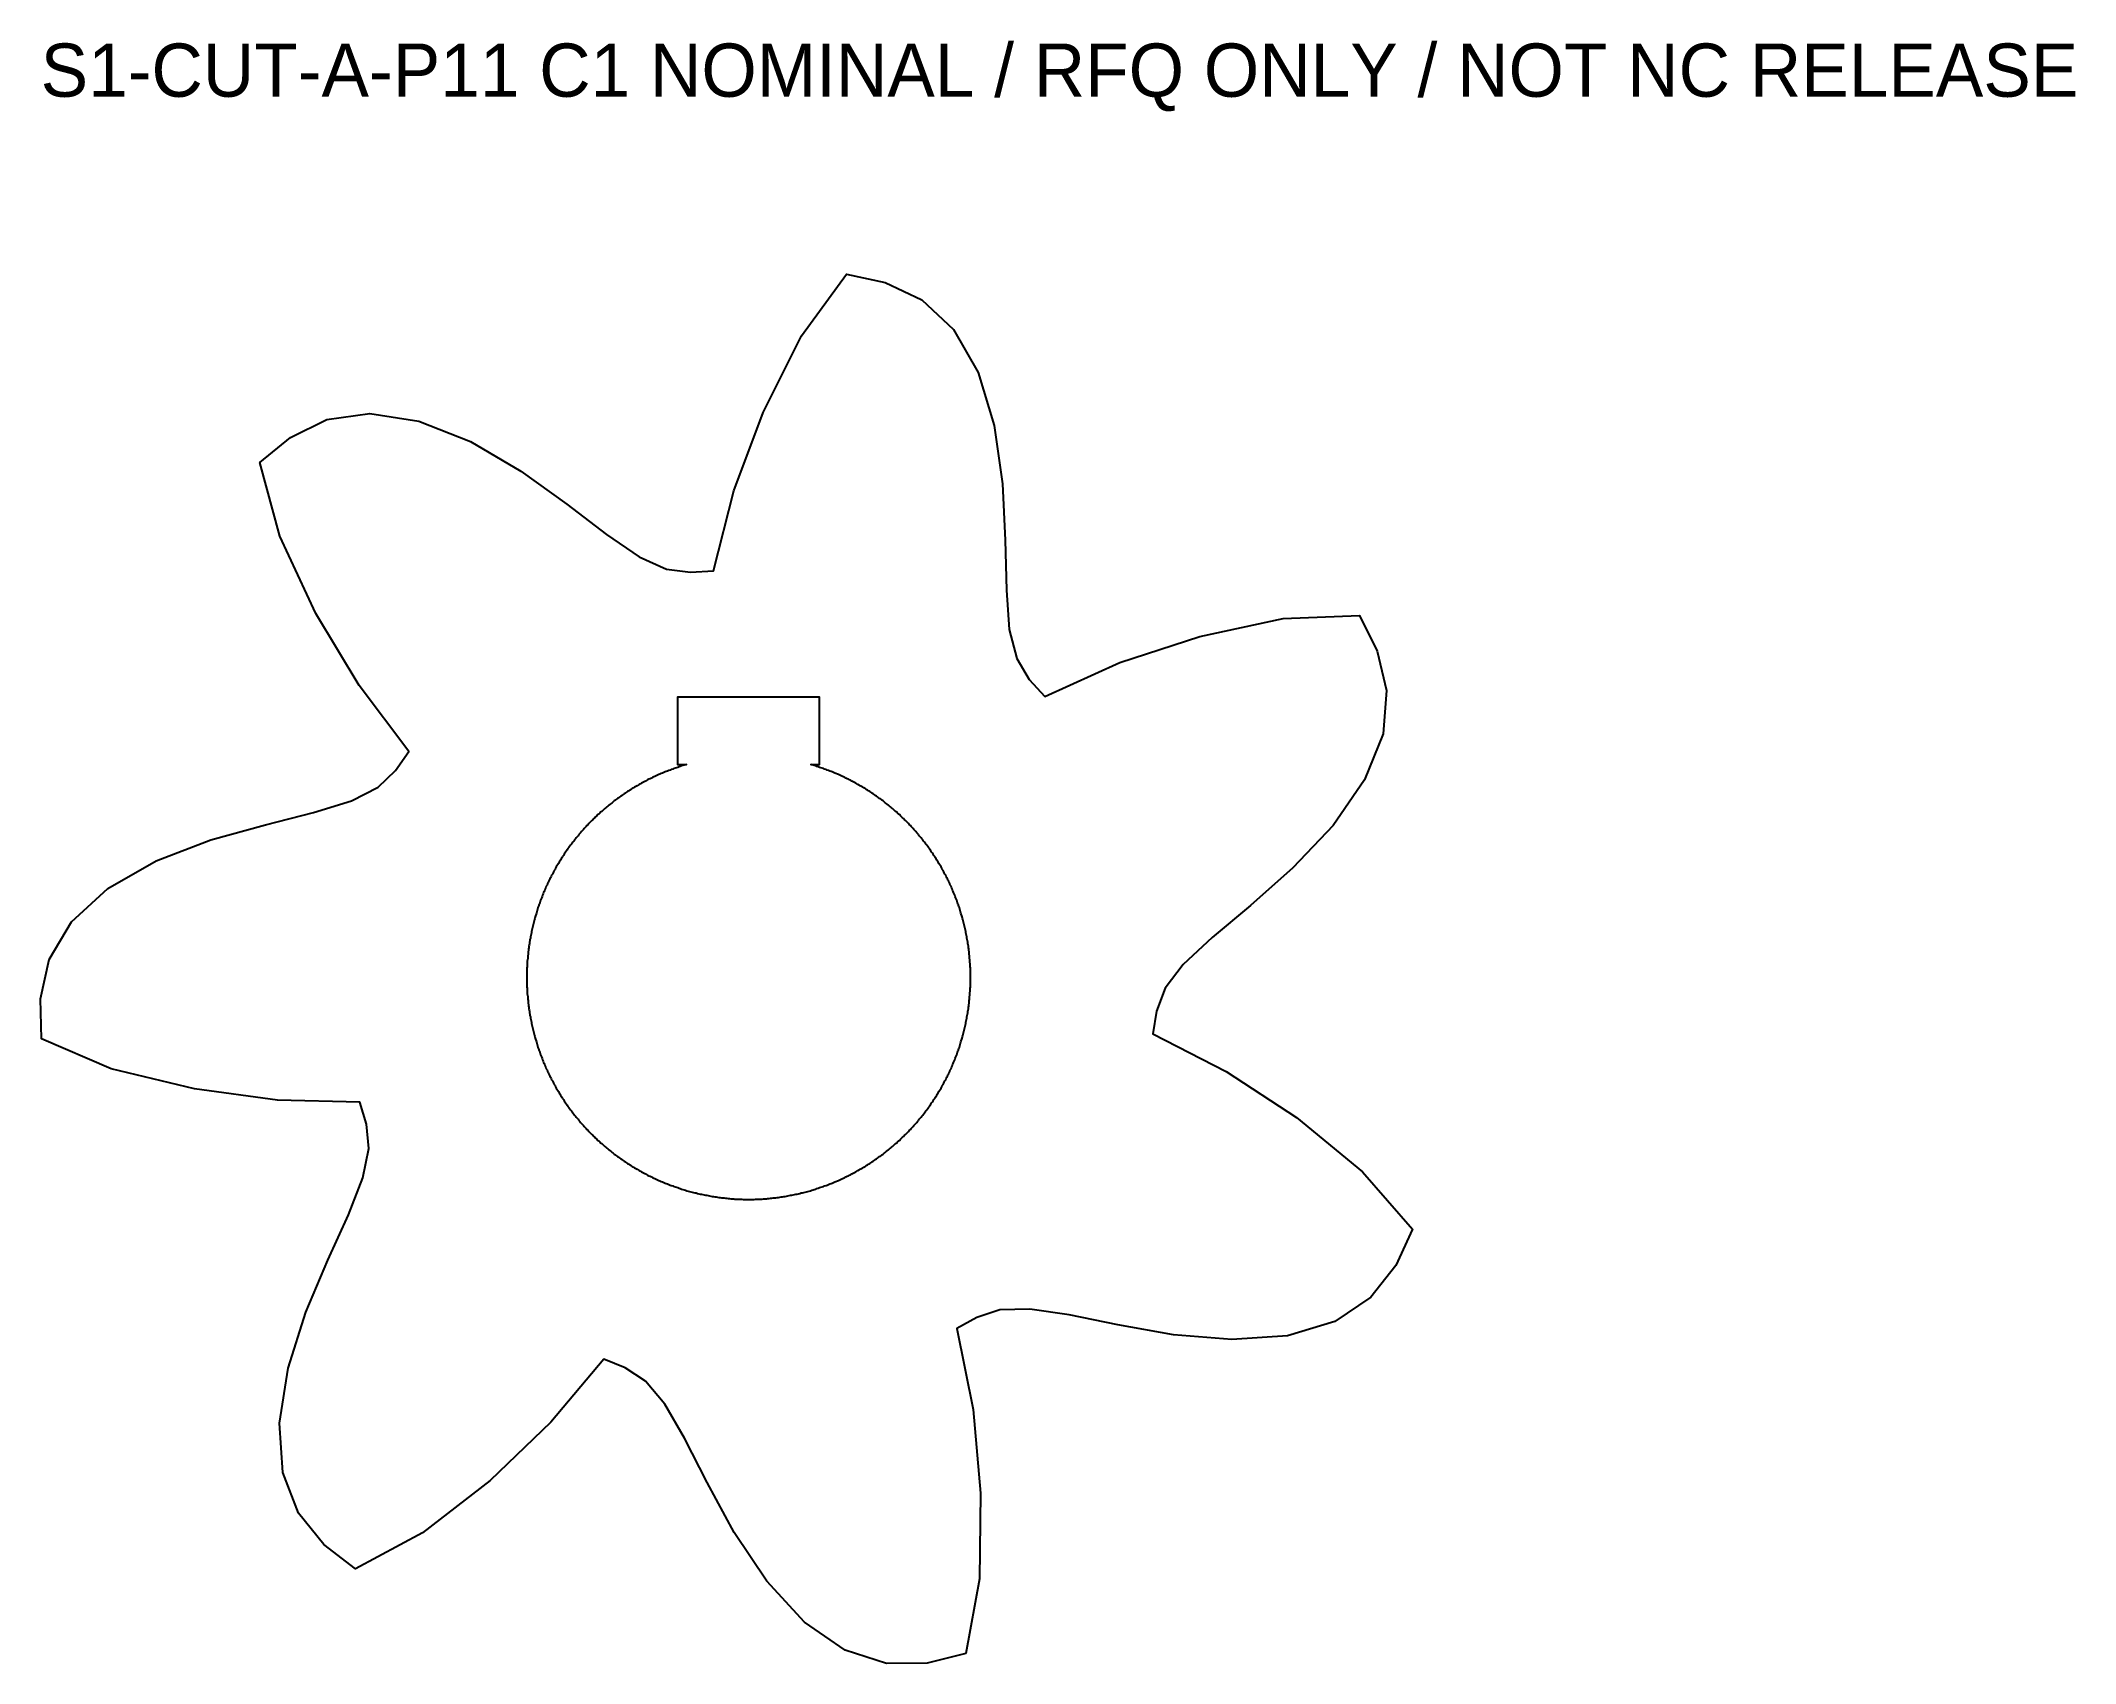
# Model space of a CAD drawing. Header units: millimetres. Extents: x -40 to 75, y -39 to 53.
import ezdxf

# ---------------------------------------------------------------- set-up
doc = ezdxf.new("R2010")
doc.units = ezdxf.units.MM
doc.layers.add('CUT', color=7, linetype='Continuous')
doc.layers.add('INFO', color=7, linetype='Continuous')

msp = doc.modelspace()

# ---------------------------------------------------------------- linework, layer by layer
at = {"layer": 'CUT'}
for points in [[(25.41, 19.21), (30.12, 20.22), (34.41, 20.4), (35.41, 18.39), (35.94, 16.17), (35.74, 13.73), (34.7, 11.14), (32.93, 8.57), (30.66, 6.17), (28.27, 4.05), (26.12, 2.26), (24.48, 0.74), (23.46, -0.61), (22.98, -1.89), (22.78, -3.17), (26.91, -5.29), (30.86, -7.89), (34.59, -10.94), (37.4, -14.18), (36.46, -16.22), (35.05, -18.01), (33.02, -19.38), (30.35, -20.18), (27.23, -20.4), (23.94, -20.13), (20.79, -19.57), (18.05, -19.01), (15.84, -18.68), (14.15, -18.72), (12.85, -19.15), (11.73, -19.78), (12.64, -24.34), (13.07, -29.05), (13.01, -33.87), (12.23, -38.08), (10.05, -38.62), (7.77, -38.64), (5.43, -37.9), (3.14, -36.31), (1.03, -34.01), (-0.81, -31.27), (-2.34, -28.46), (-3.61, -25.96), (-4.73, -24.03), (-5.81, -22.74), (-6.96, -21.99), (-8.16, -21.51), (-11.15, -25.06), (-14.56, -28.33), (-18.37, -31.29), (-22.15, -33.31), (-23.93, -31.94), (-25.36, -30.17), (-26.24, -27.88), (-26.43, -25.1), (-25.95, -22.01), (-24.95, -18.86), (-23.71, -15.92), (-22.55, -13.37), (-21.73, -11.29), (-21.4, -9.63), (-21.53, -8.27), (-21.9, -7.03), (-26.54, -6.91), (-31.23, -6.28), (-35.91, -5.15), (-39.85, -3.45), (-39.89, -1.21), (-39.4, 1.02), (-38.15, 3.14), (-36.1, 5.02), (-33.38, 6.57), (-30.3, 7.75), (-27.23, 8.61), (-24.51, 9.3), (-22.37, 9.95), (-20.88, 10.73), (-19.89, 11.67), (-19.15, 12.74), (-21.95, 16.45), (-24.38, 20.5), (-26.42, 24.87), (-27.54, 29.01), (-25.81, 30.43), (-23.77, 31.44), (-21.34, 31.78), (-18.59, 31.35), (-15.68, 30.2), (-12.84, 28.52), (-10.24, 26.66), (-8.01, 24.96), (-6.17, 23.7), (-4.63, 23.01), (-3.27, 22.83), (-1.98, 22.91), (-0.83, 27.41), (0.82, 31.84), (2.97, 36.16), (5.51, 39.62), (7.7, 39.15), (9.76, 38.18), (11.55, 36.5), (12.93, 34.08), (13.83, 31.09), (14.3, 27.82), (14.46, 24.63), (14.52, 21.83), (14.68, 19.6), (15.1, 17.97), (15.81, 16.79), (16.68, 15.84), (20.92, 17.74)], [(12.5, 0.15), (12.5, 0.23), (12.5, 0.31), (12.49, 0.38), (12.49, 0.46), (12.49, 0.54), (12.48, 0.61), (12.48, 0.69), (12.48, 0.77), (12.47, 0.84), (12.47, 0.92), (12.46, 1), (12.45, 1.07), (12.45, 1.15), (12.44, 1.23), (12.43, 1.3), (12.42, 1.38), (12.42, 1.45), (12.41, 1.53), (12.4, 1.61), (12.39, 1.68), (12.38, 1.76), (12.36, 1.83), (12.35, 1.91), (12.34, 1.99), (12.33, 2.06), (12.32, 2.14), (12.3, 2.21), (12.29, 2.29), (12.27, 2.36), (12.26, 2.44), (12.24, 2.51), (12.23, 2.59), (12.21, 2.66), (12.2, 2.74), (12.18, 2.81), (12.16, 2.89), (12.14, 2.96), (12.13, 3.04), (12.11, 3.11), (12.09, 3.19), (12.07, 3.26), (12.05, 3.33), (12.03, 3.41), (12.01, 3.48), (11.98, 3.56), (11.96, 3.63), (11.94, 3.7), (11.92, 3.78), (11.89, 3.85), (11.87, 3.92), (11.84, 3.99), (11.82, 4.07), (11.79, 4.14), (11.77, 4.21), (11.74, 4.28), (11.72, 4.36), (11.69, 4.43), (11.66, 4.5), (11.63, 4.57), (11.61, 4.64), (11.58, 4.71), (11.55, 4.78), (11.52, 4.85), (11.49, 4.92), (11.46, 5), (11.43, 5.07), (11.4, 5.14), (11.36, 5.21), (11.33, 5.28), (11.3, 5.34), (11.27, 5.41), (11.23, 5.48), (11.2, 5.55), (11.17, 5.62), (11.13, 5.69), (11.1, 5.76), (11.06, 5.82), (11.02, 5.89), (10.99, 5.96), (10.95, 6.03), (10.91, 6.09), (10.88, 6.16), (10.84, 6.23), (10.8, 6.29), (10.76, 6.36), (10.72, 6.43), (10.68, 6.49), (10.64, 6.56), (10.6, 6.62), (10.56, 6.69), (10.52, 6.75), (10.48, 6.82), (10.44, 6.88), (10.39, 6.94), (10.35, 7.01), (10.31, 7.07), (10.26, 7.13), (10.22, 7.2), (10.18, 7.26), (10.13, 7.32), (10.09, 7.38), (10.04, 7.45), (9.99, 7.51), (9.95, 7.57), (9.9, 7.63), (9.85, 7.69), (9.81, 7.75), (9.76, 7.81), (9.71, 7.87), (9.66, 7.93), (9.61, 7.99), (9.56, 8.05), (9.52, 8.11), (9.47, 8.16), (9.41, 8.22), (9.36, 8.28), (9.31, 8.34), (9.26, 8.39), (9.21, 8.45), (9.16, 8.51), (9.11, 8.56), (9.05, 8.62), (9, 8.67), (8.95, 8.73), (8.89, 8.78), (8.84, 8.84), (8.78, 8.89), (8.73, 8.95), (8.67, 9), (8.62, 9.05), (8.56, 9.11), (8.51, 9.16), (8.45, 9.21), (8.39, 9.26), (8.34, 9.31), (8.28, 9.36), (8.22, 9.41), (8.16, 9.47), (8.11, 9.52), (8.05, 9.56), (7.99, 9.61), (7.93, 9.66), (7.87, 9.71), (7.81, 9.76), (7.75, 9.81), (7.69, 9.85), (7.63, 9.9), (7.57, 9.95), (7.51, 9.99), (7.45, 10.04), (7.38, 10.09), (7.32, 10.13), (7.26, 10.18), (7.2, 10.22), (7.13, 10.26), (7.07, 10.31), (7.01, 10.35), (6.94, 10.39), (6.88, 10.44), (6.82, 10.48), (6.75, 10.52), (6.69, 10.56), (6.62, 10.6), (6.56, 10.64), (6.49, 10.68), (6.43, 10.72), (6.36, 10.76), (6.29, 10.8), (6.23, 10.84), (6.16, 10.88), (6.09, 10.91), (6.03, 10.95), (5.96, 10.99), (5.89, 11.02), (5.82, 11.06), (5.76, 11.1), (5.69, 11.13), (5.62, 11.17), (5.55, 11.2), (5.48, 11.23), (5.41, 11.27), (5.34, 11.3), (5.28, 11.33), (5.21, 11.36), (5.14, 11.4), (5.07, 11.43), (5, 11.46), (4.92, 11.49), (4.85, 11.52), (4.78, 11.55), (4.71, 11.58), (4.64, 11.61), (4.57, 11.63), (4.5, 11.66), (4.43, 11.69), (4.36, 11.72), (4.28, 11.74), (4.21, 11.77), (4.14, 11.79), (4.07, 11.82), (3.99, 11.84), (3.92, 11.87), (3.85, 11.89), (3.78, 11.92), (3.7, 11.94), (3.63, 11.96), (3.56, 11.98), (3.5, 12), (4, 12), (4, 15.8), (-4, 15.8), (-4, 12), (-3.5, 12), (-3.56, 11.98), (-3.63, 11.96), (-3.7, 11.94), (-3.78, 11.92), (-3.85, 11.89), (-3.92, 11.87), (-3.99, 11.84), (-4.07, 11.82), (-4.14, 11.79), (-4.21, 11.77), (-4.28, 11.74), (-4.36, 11.72), (-4.43, 11.69), (-4.5, 11.66), (-4.57, 11.63), (-4.64, 11.61), (-4.71, 11.58), (-4.78, 11.55), (-4.85, 11.52), (-4.92, 11.49), (-5, 11.46), (-5.07, 11.43), (-5.14, 11.4), (-5.21, 11.36), (-5.28, 11.33), (-5.34, 11.3), (-5.41, 11.27), (-5.48, 11.23), (-5.55, 11.2), (-5.62, 11.17), (-5.69, 11.13), (-5.76, 11.1), (-5.82, 11.06), (-5.89, 11.02), (-5.96, 10.99), (-6.03, 10.95), (-6.09, 10.91), (-6.16, 10.88), (-6.23, 10.84), (-6.29, 10.8), (-6.36, 10.76), (-6.43, 10.72), (-6.49, 10.68), (-6.56, 10.64), (-6.62, 10.6), (-6.69, 10.56), (-6.75, 10.52), (-6.82, 10.48), (-6.88, 10.44), (-6.94, 10.39), (-7.01, 10.35), (-7.07, 10.31), (-7.13, 10.26), (-7.2, 10.22), (-7.26, 10.18), (-7.32, 10.13), (-7.38, 10.09), (-7.45, 10.04), (-7.51, 9.99), (-7.57, 9.95), (-7.63, 9.9), (-7.69, 9.85), (-7.75, 9.81), (-7.81, 9.76), (-7.87, 9.71), (-7.93, 9.66), (-7.99, 9.61), (-8.05, 9.56), (-8.11, 9.52), (-8.16, 9.47), (-8.22, 9.41), (-8.28, 9.36), (-8.34, 9.31), (-8.39, 9.26), (-8.45, 9.21), (-8.51, 9.16), (-8.56, 9.11), (-8.62, 9.05), (-8.67, 9), (-8.73, 8.95), (-8.78, 8.89), (-8.84, 8.84), (-8.89, 8.78), (-8.95, 8.73), (-9, 8.67), (-9.05, 8.62), (-9.11, 8.56), (-9.16, 8.51), (-9.21, 8.45), (-9.26, 8.39), (-9.31, 8.34), (-9.36, 8.28), (-9.41, 8.22), (-9.47, 8.16), (-9.52, 8.11), (-9.56, 8.05), (-9.61, 7.99), (-9.66, 7.93), (-9.71, 7.87), (-9.76, 7.81), (-9.81, 7.75), (-9.85, 7.69), (-9.9, 7.63), (-9.95, 7.57), (-9.99, 7.51), (-10.04, 7.45), (-10.09, 7.38), (-10.13, 7.32), (-10.18, 7.26), (-10.22, 7.2), (-10.26, 7.13), (-10.31, 7.07), (-10.35, 7.01), (-10.39, 6.94), (-10.44, 6.88), (-10.48, 6.82), (-10.52, 6.75), (-10.56, 6.69), (-10.6, 6.62), (-10.64, 6.56), (-10.68, 6.49), (-10.72, 6.43), (-10.76, 6.36), (-10.8, 6.29), (-10.84, 6.23), (-10.88, 6.16), (-10.91, 6.09), (-10.95, 6.03), (-10.99, 5.96), (-11.02, 5.89), (-11.06, 5.82), (-11.1, 5.76), (-11.13, 5.69), (-11.17, 5.62), (-11.2, 5.55), (-11.23, 5.48), (-11.27, 5.41), (-11.3, 5.34), (-11.33, 5.28), (-11.36, 5.21), (-11.4, 5.14), (-11.43, 5.07), (-11.46, 5), (-11.49, 4.92), (-11.52, 4.85), (-11.55, 4.78), (-11.58, 4.71), (-11.61, 4.64), (-11.63, 4.57), (-11.66, 4.5), (-11.69, 4.43), (-11.72, 4.36), (-11.74, 4.28), (-11.77, 4.21), (-11.79, 4.14), (-11.82, 4.07), (-11.84, 3.99), (-11.87, 3.92), (-11.89, 3.85), (-11.92, 3.78), (-11.94, 3.7), (-11.96, 3.63), (-11.98, 3.56), (-12.01, 3.48), (-12.03, 3.41), (-12.05, 3.33), (-12.07, 3.26), (-12.09, 3.19), (-12.11, 3.11), (-12.13, 3.04), (-12.14, 2.96), (-12.16, 2.89), (-12.18, 2.81), (-12.2, 2.74), (-12.21, 2.66), (-12.23, 2.59), (-12.24, 2.51), (-12.26, 2.44), (-12.27, 2.36), (-12.29, 2.29), (-12.3, 2.21), (-12.32, 2.14), (-12.33, 2.06), (-12.34, 1.99), (-12.35, 1.91), (-12.36, 1.83), (-12.38, 1.76), (-12.39, 1.68), (-12.4, 1.61), (-12.41, 1.53), (-12.42, 1.45), (-12.42, 1.38), (-12.43, 1.3), (-12.44, 1.23), (-12.45, 1.15), (-12.45, 1.07), (-12.46, 1), (-12.47, 0.92), (-12.47, 0.84), (-12.48, 0.77), (-12.48, 0.69), (-12.48, 0.61), (-12.49, 0.54), (-12.49, 0.46), (-12.49, 0.38), (-12.5, 0.31), (-12.5, 0.23), (-12.5, 0.15), (-12.5, 0.08), (-12.5, 0), (-12.5, -0.08), (-12.5, -0.15), (-12.5, -0.23), (-12.5, -0.31), (-12.49, -0.38), (-12.49, -0.46), (-12.49, -0.54), (-12.48, -0.61), (-12.48, -0.69), (-12.48, -0.77), (-12.47, -0.84), (-12.47, -0.92), (-12.46, -1), (-12.45, -1.07), (-12.45, -1.15), (-12.44, -1.23), (-12.43, -1.3), (-12.42, -1.38), (-12.42, -1.45), (-12.41, -1.53), (-12.4, -1.61), (-12.39, -1.68), (-12.38, -1.76), (-12.36, -1.83), (-12.35, -1.91), (-12.34, -1.99), (-12.33, -2.06), (-12.32, -2.14), (-12.3, -2.21), (-12.29, -2.29), (-12.27, -2.36), (-12.26, -2.44), (-12.24, -2.51), (-12.23, -2.59), (-12.21, -2.66), (-12.2, -2.74), (-12.18, -2.81), (-12.16, -2.89), (-12.14, -2.96), (-12.13, -3.04), (-12.11, -3.11), (-12.09, -3.19), (-12.07, -3.26), (-12.05, -3.33), (-12.03, -3.41), (-12.01, -3.48), (-11.98, -3.56), (-11.96, -3.63), (-11.94, -3.7), (-11.92, -3.78), (-11.89, -3.85), (-11.87, -3.92), (-11.84, -3.99), (-11.82, -4.07), (-11.79, -4.14), (-11.77, -4.21), (-11.74, -4.28), (-11.72, -4.36), (-11.69, -4.43), (-11.66, -4.5), (-11.63, -4.57), (-11.61, -4.64), (-11.58, -4.71), (-11.55, -4.78), (-11.52, -4.85), (-11.49, -4.92), (-11.46, -5), (-11.43, -5.07), (-11.4, -5.14), (-11.36, -5.21), (-11.33, -5.28), (-11.3, -5.34), (-11.27, -5.41), (-11.23, -5.48), (-11.2, -5.55), (-11.17, -5.62), (-11.13, -5.69), (-11.1, -5.76), (-11.06, -5.82), (-11.02, -5.89), (-10.99, -5.96), (-10.95, -6.03), (-10.91, -6.09), (-10.88, -6.16), (-10.84, -6.23), (-10.8, -6.29), (-10.76, -6.36), (-10.72, -6.43), (-10.68, -6.49), (-10.64, -6.56), (-10.6, -6.62), (-10.56, -6.69), (-10.52, -6.75), (-10.48, -6.82), (-10.44, -6.88), (-10.39, -6.94), (-10.35, -7.01), (-10.31, -7.07), (-10.26, -7.13), (-10.22, -7.2), (-10.18, -7.26), (-10.13, -7.32), (-10.09, -7.38), (-10.04, -7.45), (-9.99, -7.51), (-9.95, -7.57), (-9.9, -7.63), (-9.85, -7.69), (-9.81, -7.75), (-9.76, -7.81), (-9.71, -7.87), (-9.66, -7.93), (-9.61, -7.99), (-9.56, -8.05), (-9.52, -8.11), (-9.47, -8.16), (-9.41, -8.22), (-9.36, -8.28), (-9.31, -8.34), (-9.26, -8.39), (-9.21, -8.45), (-9.16, -8.51), (-9.11, -8.56), (-9.05, -8.62), (-9, -8.67), (-8.95, -8.73), (-8.89, -8.78), (-8.84, -8.84), (-8.78, -8.89), (-8.73, -8.95), (-8.67, -9), (-8.62, -9.05), (-8.56, -9.11), (-8.51, -9.16), (-8.45, -9.21), (-8.39, -9.26), (-8.34, -9.31), (-8.28, -9.36), (-8.22, -9.41), (-8.16, -9.47), (-8.11, -9.52), (-8.05, -9.56), (-7.99, -9.61), (-7.93, -9.66), (-7.87, -9.71), (-7.81, -9.76), (-7.75, -9.81), (-7.69, -9.85), (-7.63, -9.9), (-7.57, -9.95), (-7.51, -9.99), (-7.45, -10.04), (-7.38, -10.09), (-7.32, -10.13), (-7.26, -10.18), (-7.2, -10.22), (-7.13, -10.26), (-7.07, -10.31), (-7.01, -10.35), (-6.94, -10.39), (-6.88, -10.44), (-6.82, -10.48), (-6.75, -10.52), (-6.69, -10.56), (-6.62, -10.6), (-6.56, -10.64), (-6.49, -10.68), (-6.43, -10.72), (-6.36, -10.76), (-6.29, -10.8), (-6.23, -10.84), (-6.16, -10.88), (-6.09, -10.91), (-6.03, -10.95), (-5.96, -10.99), (-5.89, -11.02), (-5.82, -11.06), (-5.76, -11.1), (-5.69, -11.13), (-5.62, -11.17), (-5.55, -11.2), (-5.48, -11.23), (-5.41, -11.27), (-5.34, -11.3), (-5.28, -11.33), (-5.21, -11.36), (-5.14, -11.4), (-5.07, -11.43), (-5, -11.46), (-4.92, -11.49), (-4.85, -11.52), (-4.78, -11.55), (-4.71, -11.58), (-4.64, -11.61), (-4.57, -11.63), (-4.5, -11.66), (-4.43, -11.69), (-4.36, -11.72), (-4.28, -11.74), (-4.21, -11.77), (-4.14, -11.79), (-4.07, -11.82), (-3.99, -11.84), (-3.92, -11.87), (-3.85, -11.89), (-3.78, -11.92), (-3.7, -11.94), (-3.63, -11.96), (-3.56, -11.98), (-3.48, -12.01), (-3.41, -12.03), (-3.33, -12.05), (-3.26, -12.07), (-3.19, -12.09), (-3.11, -12.11), (-3.04, -12.13), (-2.96, -12.14), (-2.89, -12.16), (-2.81, -12.18), (-2.74, -12.2), (-2.66, -12.21), (-2.59, -12.23), (-2.51, -12.24), (-2.44, -12.26), (-2.36, -12.27), (-2.29, -12.29), (-2.21, -12.3), (-2.14, -12.32), (-2.06, -12.33), (-1.99, -12.34), (-1.91, -12.35), (-1.83, -12.36), (-1.76, -12.38), (-1.68, -12.39), (-1.61, -12.4), (-1.53, -12.41), (-1.45, -12.42), (-1.38, -12.42), (-1.3, -12.43), (-1.23, -12.44), (-1.15, -12.45), (-1.07, -12.45), (-1, -12.46), (-0.92, -12.47), (-0.84, -12.47), (-0.77, -12.48), (-0.69, -12.48), (-0.61, -12.48), (-0.54, -12.49), (-0.46, -12.49), (-0.38, -12.49), (-0.31, -12.5), (-0.23, -12.5), (-0.15, -12.5), (-0.08, -12.5), (0, -12.5), (0.08, -12.5), (0.15, -12.5), (0.23, -12.5), (0.31, -12.5), (0.38, -12.49), (0.46, -12.49), (0.54, -12.49), (0.61, -12.48), (0.69, -12.48), (0.77, -12.48), (0.84, -12.47), (0.92, -12.47), (1, -12.46), (1.07, -12.45), (1.15, -12.45), (1.23, -12.44), (1.3, -12.43), (1.38, -12.42), (1.45, -12.42), (1.53, -12.41), (1.61, -12.4), (1.68, -12.39), (1.76, -12.38), (1.83, -12.36), (1.91, -12.35), (1.99, -12.34), (2.06, -12.33), (2.14, -12.32), (2.21, -12.3), (2.29, -12.29), (2.36, -12.27), (2.44, -12.26), (2.51, -12.24), (2.59, -12.23), (2.66, -12.21), (2.74, -12.2), (2.81, -12.18), (2.89, -12.16), (2.96, -12.14), (3.04, -12.13), (3.11, -12.11), (3.19, -12.09), (3.26, -12.07), (3.33, -12.05), (3.41, -12.03), (3.48, -12.01), (3.56, -11.98), (3.63, -11.96), (3.7, -11.94), (3.78, -11.92), (3.85, -11.89), (3.92, -11.87), (3.99, -11.84), (4.07, -11.82), (4.14, -11.79), (4.21, -11.77), (4.28, -11.74), (4.36, -11.72), (4.43, -11.69), (4.5, -11.66), (4.57, -11.63), (4.64, -11.61), (4.71, -11.58), (4.78, -11.55), (4.85, -11.52), (4.92, -11.49), (5, -11.46), (5.07, -11.43), (5.14, -11.4), (5.21, -11.36), (5.28, -11.33), (5.34, -11.3), (5.41, -11.27), (5.48, -11.23), (5.55, -11.2), (5.62, -11.17), (5.69, -11.13), (5.76, -11.1), (5.82, -11.06), (5.89, -11.02), (5.96, -10.99), (6.03, -10.95), (6.09, -10.91), (6.16, -10.88), (6.23, -10.84), (6.29, -10.8), (6.36, -10.76), (6.43, -10.72), (6.49, -10.68), (6.56, -10.64), (6.62, -10.6), (6.69, -10.56), (6.75, -10.52), (6.82, -10.48), (6.88, -10.44), (6.94, -10.39), (7.01, -10.35), (7.07, -10.31), (7.13, -10.26), (7.2, -10.22), (7.26, -10.18), (7.32, -10.13), (7.38, -10.09), (7.45, -10.04), (7.51, -9.99), (7.57, -9.95), (7.63, -9.9), (7.69, -9.85), (7.75, -9.81), (7.81, -9.76), (7.87, -9.71), (7.93, -9.66), (7.99, -9.61), (8.05, -9.56), (8.11, -9.52), (8.16, -9.47), (8.22, -9.41), (8.28, -9.36), (8.34, -9.31), (8.39, -9.26), (8.45, -9.21), (8.51, -9.16), (8.56, -9.11), (8.62, -9.05), (8.67, -9), (8.73, -8.95), (8.78, -8.89), (8.84, -8.84), (8.89, -8.78), (8.95, -8.73), (9, -8.67), (9.05, -8.62), (9.11, -8.56), (9.16, -8.51), (9.21, -8.45), (9.26, -8.39), (9.31, -8.34), (9.36, -8.28), (9.41, -8.22), (9.47, -8.16), (9.52, -8.11), (9.56, -8.05), (9.61, -7.99), (9.66, -7.93), (9.71, -7.87), (9.76, -7.81), (9.81, -7.75), (9.85, -7.69), (9.9, -7.63), (9.95, -7.57), (9.99, -7.51), (10.04, -7.45), (10.09, -7.38), (10.13, -7.32), (10.18, -7.26), (10.22, -7.2), (10.26, -7.13), (10.31, -7.07), (10.35, -7.01), (10.39, -6.94), (10.44, -6.88), (10.48, -6.82), (10.52, -6.75), (10.56, -6.69), (10.6, -6.62), (10.64, -6.56), (10.68, -6.49), (10.72, -6.43), (10.76, -6.36), (10.8, -6.29), (10.84, -6.23), (10.88, -6.16), (10.91, -6.09), (10.95, -6.03), (10.99, -5.96), (11.02, -5.89), (11.06, -5.82), (11.1, -5.76), (11.13, -5.69), (11.17, -5.62), (11.2, -5.55), (11.23, -5.48), (11.27, -5.41), (11.3, -5.34), (11.33, -5.28), (11.36, -5.21), (11.4, -5.14), (11.43, -5.07), (11.46, -5), (11.49, -4.92), (11.52, -4.85), (11.55, -4.78), (11.58, -4.71), (11.61, -4.64), (11.63, -4.57), (11.66, -4.5), (11.69, -4.43), (11.72, -4.36), (11.74, -4.28), (11.77, -4.21), (11.79, -4.14), (11.82, -4.07), (11.84, -3.99), (11.87, -3.92), (11.89, -3.85), (11.92, -3.78), (11.94, -3.7), (11.96, -3.63), (11.98, -3.56), (12.01, -3.48), (12.03, -3.41), (12.05, -3.33), (12.07, -3.26), (12.09, -3.19), (12.11, -3.11), (12.13, -3.04), (12.14, -2.96), (12.16, -2.89), (12.18, -2.81), (12.2, -2.74), (12.21, -2.66), (12.23, -2.59), (12.24, -2.51), (12.26, -2.44), (12.27, -2.36), (12.29, -2.29), (12.3, -2.21), (12.32, -2.14), (12.33, -2.06), (12.34, -1.99), (12.35, -1.91), (12.36, -1.83), (12.38, -1.76), (12.39, -1.68), (12.4, -1.61), (12.41, -1.53), (12.42, -1.45), (12.42, -1.38), (12.43, -1.3), (12.44, -1.23), (12.45, -1.15), (12.45, -1.07), (12.46, -1), (12.47, -0.92), (12.47, -0.84), (12.48, -0.77), (12.48, -0.69), (12.48, -0.61), (12.49, -0.54), (12.49, -0.46), (12.49, -0.38), (12.5, -0.31), (12.5, -0.23), (12.5, -0.15), (12.5, -0.08), (12.5, 0), (12.5, 0.08)]]:
    msp.add_lwpolyline(points, close=True, dxfattribs=at)

# ---------------------------------------------------------------- texts
at = {"layer": 'INFO'}
msp.add_text('S1-CUT-A-P11 C1 NOMINAL / RFQ ONLY / NOT NC RELEASE', height=3, dxfattribs=at).set_placement((-39.89, 49.62))

doc.saveas('drawing.dxf')
